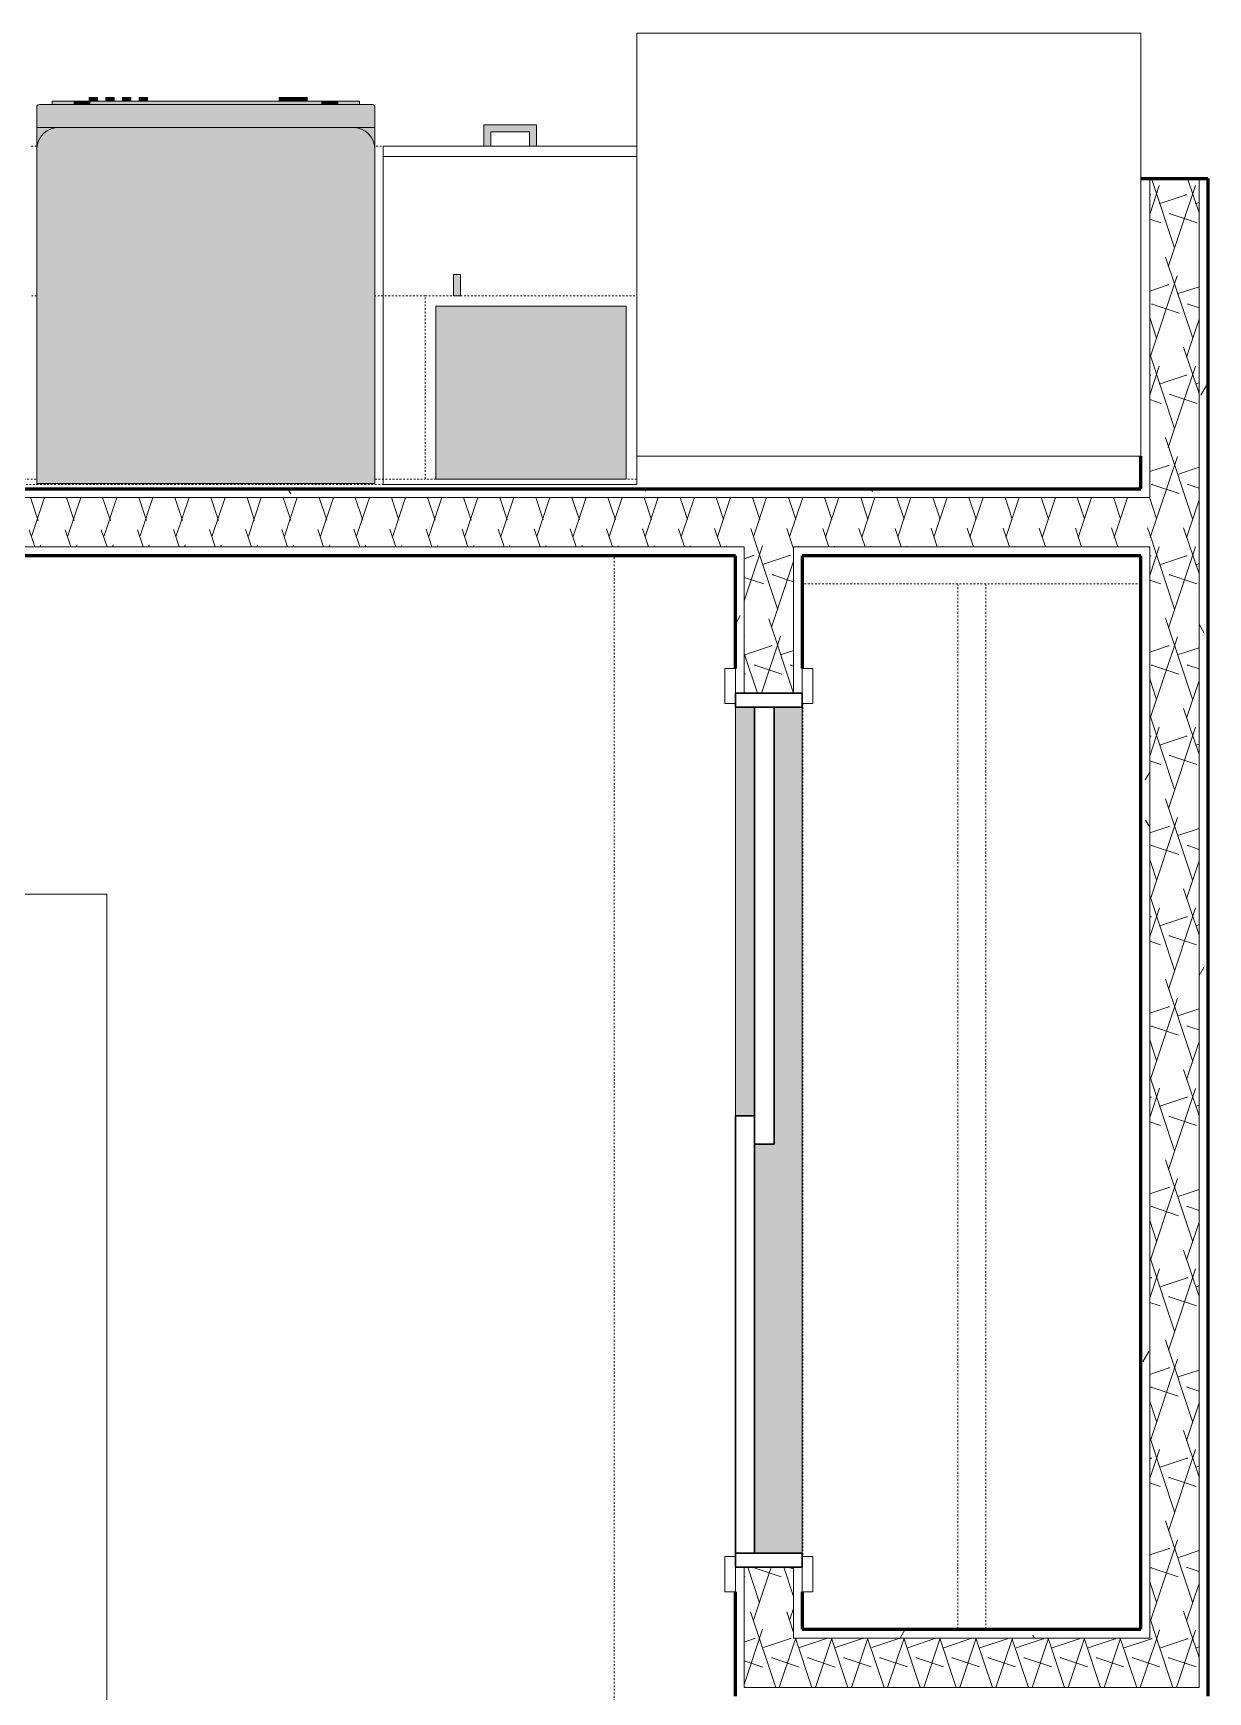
# Model space of a CAD drawing. Header units: inches. Extents: x -4169 to -1846, y 9706 to 12377.
# Drawn here: x -3326.7 to -3243.3, y 10566.2 to 10683.9 of the extents above; entities that cross this region are included whole.
import ezdxf

# ---------------------------------------------------------------- set-up
doc = ezdxf.new("R2010")
doc.units = ezdxf.units.IN
doc.header["$MEASUREMENT"] = 0
doc.linetypes.add('Dash', pattern=[0.25, 0.125, -0.125])
for name, color, linetype, lineweight in [('0-1', 7, 'Continuous', 5), ('0-2', 50, 'Continuous', 18), ('A-DOOR-1', 250, 'Continuous', 9), ('A-DOOR-2', 90, 'Continuous', 30), ('A-DOOR-FRAM-1', 90, 'Continuous', 30), ('A-WALL-1', 8, 'Continuous', 5), ('A-WALL-4', 10, 'Continuous', 60), ('A-WALL-5', 50, 'Continuous', 18), ('A-WALL-PATT-1', 250, 'Continuous', 9), ('A-WALL-PATT-2', 253, 'Continuous', 9), ('I-FURN-1', 250, 'Continuous', 9), ('I-FURN-HDLN-1', 250, 'Dash', 9), ('Q-CASE-1', 9, 'Continuous', 9), ('Q-CASE-3', 250, 'Continuous', 9), ('Q-CASE-4', 250, 'Dash', 9), ('Q-CASE-5', 254, 'Continuous', 9), ('Q-CASE-HDLN-1', 250, 'Dash', 9), ('Q-SPCQ-1', 250, 'Continuous', 9), ('Q-SPCQ-2', 55, 'Continuous', 9)]:
    doc.layers.add(name, color=color, linetype=linetype, lineweight=lineweight)
pattern_1 = [(0, (0, 0), (20.48, 5.12), [0.845, -14.515, 0.845, -14.515, -81.92]), (0, (0, 0), (20.48, 5.12), [-30.72, 0.845, -29.875, 0.845, -14.515, -35.84]), (0, (0, 0), (20.48, 5.12), [-76.8, 0.845, -9.395, 0.845, -24.755]), (120, (7.68, 2.56), (-14.67405, 15.1762003), [0.845, -14.515, 0.845, -14.515, -81.92]), (120, (7.68, 2.56), (-14.67405, 15.1762003), [-30.72, 0.845, -29.875, 0.845, -14.515, -35.84]), (120, (7.68, 2.56), (-14.67405, 15.1762003), [-76.8, 0.845, -9.395, 0.845, -24.755]), (240, (10.24, 12.8), (-5.80595, -20.2962003), [0.845, -14.515, 0.845, -14.515, -81.92]), (240, (10.24, 12.8), (-5.80595, -20.2962003), [-30.72, 0.845, -29.875, 0.845, -14.515, -35.84]), (240, (10.24, 12.8), (-5.80595, -20.2962003), [-76.8, 0.845, -9.395, 0.845, -24.755])]
pattern_2 = [(161.57, (0.32, 0.32), (-2.560496185, -0.000537386), [0, -18.214, 2.022, 0]), (18.43, (-0.32, 0.32), (-2.560496185, 0.000537386), [0, -18.214, 2.022, 0]), (108.43, (0.32, 0.32), (1.27922091, -6.400876726), [6.07, -14.166]), (71.57, (-0.32, 0.32), (1.27922091, 6.400876726), [6.07, -14.166])]

# ---------------------------------------------------------------- blocks, each defined once
blk = doc.blocks.new('SLIDING - FLUSH - 5-0 x 6-8-2636081-ENLARGED RCP - 2ND FLOOR PLAN')
at = {"layer": 'A-DOOR-1'}
for p, q in [((-30.25, 3), (-32.75, 3)), ((-32.75, 3), (-32.75, 2.25)), ((-30.25, 2.25), (-30.25, 3)), ((32.75, 3), (30.25, 3)), ((30.25, 3), (30.25, 2.25)), ((32.75, 2.25), (32.75, 3)), ((-32.75, 2.25), (-30.25, 2.25)), ((30.25, 2.25), (32.75, 2.25)), ((-30.25, -2.5), (-32.75, -2.5)), ((-32.75, -2.5), (-32.75, -3.25)), ((-32.75, -3.25), (-30.25, -3.25)), ((-30.25, -3.25), (-30.25, -2.5)), ((32.75, -2.5), (30.25, -2.5)), ((30.25, -2.5), (30.25, -3.25)), ((30.25, -3.25), (32.75, -3.25)), ((32.75, -3.25), (32.75, -2.5))]:
    blk.add_line(p, q, dxfattribs=at)
at = {"layer": 'A-DOOR-2'}
for p, q in [((1, 2.25), (-30, 2.25)), ((-30, 2.25), (-30, 0.88)), ((1, 0.88), (1, 2.25)), ((-30, 0.88), (1, 0.88)), ((30, 0.88), (-1, 0.88)), ((-1, 0.88), (-1, -0.5)), ((30, -0.5), (30, 0.88)), ((-1, -0.5), (30, -0.5))]:
    blk.add_line(p, q, dxfattribs=at)
at = {"layer": 'A-DOOR-FRAM-1'}
for p, q in [((-30, 2.25), (-31, 2.25)), ((-31, 2.25), (-31, -2.5)), ((-30, -2.5), (-30, 2.25)), ((30, 2.25), (30, -2.5)), ((31, 2.25), (30, 2.25)), ((31, -2.5), (31, 2.25)), ((-31, -2.5), (-30, -2.5)), ((30, -2.5), (31, -2.5))]:
    blk.add_line(p, q, dxfattribs=at)
blk = doc.blocks.new('Refrigerator_-_Side-by-Side_6047 - 36_ X 30_-1372843-ENLARGED RCP - 2ND FLOOR PLAN')
at = {"layer": 'Q-SPCQ-1'}
for p, q in [((-17.88, 15.58), (17.87, 15.58)), ((-17.88, -14.42), (-17.88, 15.58)), ((17.87, 15.58), (17.87, -14.42)), ((17.87, -14.42), (-17.88, -14.42))]:
    blk.add_line(p, q, dxfattribs=at)
blk = doc.blocks.new('OD_CW_Countertop - OD_CW_Countertop-2587413-ENLARGED RCP - 2ND FLOOR PLAN')
at = {"layer": 'Q-CASE-HDLN-1'}
for p, q in [((0.74, 24), (0.74, 22)), ((118.84, 24), (0.74, 24)), ((118.84, 0), (118.84, 24)), ((0.74, 0), (7.86, 0)), ((8.36, 0), (11.11, 0)), ((11.61, 0), (19.34, 0)), ((43.34, 0), (43.84, 0)), ((76.84, 0), (83.96, 0)), ((84.46, 0), (87.21, 0)), ((87.71, 0), (118.84, 0))]:
    blk.add_line(p, q, dxfattribs=at)
blk = doc.blocks.new('Dishwasher_15404 - 34_ counter-547918-ENLARGED RCP - 2ND FLOOR PLAN')
at = {"layer": 'Q-SPCQ-2'}
for points in [[(0, 0), (23.68, 0), (24.08, 0.05), (24.46, 0.21), (24.83, 0.52), (25.04, 0.79), (25.2, 1.17), (25.25, 1.57), (25.25, 22.43), (25.17, 22.9), (24.98, 23.29), (24.74, 23.58), (24.46, 23.79), (24.08, 23.95), (23.68, 24), (0, 24), (0, 3.67)], [(25.25, 0), (26.73, 0.01), (26.82, 0.06), (26.87, 0.2), (26.85, 23.86), (26.82, 23.94), (26.68, 24), (25.25, 24), (25.25, 0.42)], [(27.12, 21.39), (27.12, 22.91), (26.87, 22.91), (26.87, 21.39)], [(26.87, 20.19), (27.12, 20.19), (27.12, 21.39), (26.87, 21.39), (26.87, 20.22)], [(27.12, 3.81), (27.12, 20.19), (26.87, 20.19), (26.87, 3.81)], [(27.12, 19.69), (27.37, 19.69), (27.37, 20.28), (27.12, 20.28), (27.12, 20.19)], [(27.37, 18.51), (27.37, 19.1), (27.12, 19.1), (27.12, 18.51)], [(27.37, 17.33), (27.37, 17.92), (27.12, 17.92), (27.12, 17.33)], [(27.37, 16.15), (27.37, 16.74), (27.12, 16.74), (27.12, 16.15)], [(27.37, 5.81), (27.37, 6.79), (27.12, 6.79), (27.12, 5.81)], [(27.12, 4.82), (27.37, 4.82), (27.37, 5.81), (27.12, 5.81), (27.12, 4.86)], [(26.87, 2.61), (27.12, 2.61), (27.12, 3.81), (26.87, 3.81), (26.87, 2.63)], [(27.12, 1.09), (27.12, 2.61), (26.87, 2.61), (26.87, 1.09)]]:
    blk.add_hatch(color=256, dxfattribs=at).paths.add_polyline_path(points, flags=0)
h = blk.add_hatch(color=256, dxfattribs=at)
h.paths.add_polyline_path([(24.74, 0), (25.25, 0), (25.25, 1.57), (25.2, 1.17), (24.96, 0.67), (24.74, 0.42), (24.46, 0.21), (24.08, 0.05), (23.68, 0), (24.57, 0)], flags=0)
h.paths.add_polyline_path([(25.25, 22.43), (25.25, 24), (23.68, 24), (24.08, 23.95), (24.48, 23.78), (24.83, 23.48), (25.04, 23.21), (25.22, 22.75)], flags=0)
h = blk.add_hatch(color=256, dxfattribs=at)
h.paths.add_polyline_path([(25.07, 0.85), (25.12, 0.95), (25.08, 0.9)], flags=0)
h.paths.add_polyline_path([(25.2, 1.2), (25.22, 1.25), (25.2, 1.23)], flags=0)
h.paths.add_polyline_path([(25, 23.26), (24.96, 23.33), (24.98, 23.29)], flags=0)
at = {"layer": 'Q-SPCQ-1'}
for p, q in [((0, 24), (23.68, 24)), ((0, 0), (0, 24)), ((23.68, 24), (25.25, 24)), ((25.25, 24), (26.68, 24)), ((25.25, 24), (25.25, 22.43)), ((26.87, 23.8), (26.87, 0.2)), ((25.25, 22.43), (25.25, 1.57)), ((26.87, 22.91), (27.12, 22.91)), ((27.12, 21.39), (27.12, 22.91)), ((27.12, 20.19), (27.12, 21.39)), ((27.12, 20.28), (27.37, 20.28)), ((27.12, 3.81), (27.12, 20.19)), ((27.37, 19.69), (27.37, 20.28)), ((27.12, 19.69), (27.37, 19.69)), ((27.12, 19.1), (27.37, 19.1)), ((27.37, 18.51), (27.37, 19.1)), ((27.12, 18.51), (27.37, 18.51)), ((27.12, 17.92), (27.37, 17.92)), ((27.37, 17.33), (27.37, 17.92)), ((27.12, 17.33), (27.37, 17.33)), ((27.12, 16.74), (27.37, 16.74)), ((27.37, 16.15), (27.37, 16.74)), ((27.12, 16.15), (27.37, 16.15)), ((27.12, 6.79), (27.37, 6.79)), ((27.37, 5.81), (27.37, 6.79)), ((27.37, 4.82), (27.12, 4.82)), ((27.37, 4.82), (27.37, 5.81)), ((27.12, 2.61), (27.12, 3.81)), ((27.12, 1.09), (27.12, 2.61)), ((25.25, 1.57), (25.25, 0)), ((23.68, 0), (0, 0)), ((26.87, 1.09), (27.12, 1.09)), ((25.25, 0), (23.68, 0)), ((26.68, 0), (25.25, 0))]:
    blk.add_line(p, q, dxfattribs=at)
for centre, radius, start, end in [((23.68, 22.43), 1.57, 360, 90), ((26.68, 23.8), 0.197, 360, 90), ((23.68, 22.43), 1.57, 32.077, 42.3359), ((23.68, 22.43), 1.57, 17.8182, 27.5266), ((23.68, 22.43), 1.57, 360, 13.6425), ((23.68, 1.57), 1.57, 270, 360), ((23.68, 1.57), 1.57, 346.3575, 360), ((23.68, 1.57), 1.57, 317.6641, 327.923), ((23.68, 1.57), 1.57, 332.4734, 342.1818), ((26.68, 0.2), 0.197, 270, 360), ((26.68, 0.2), 0.197, 285, 345)]:
    blk.add_arc(centre, radius, start, end, dxfattribs=at)
blk = doc.blocks.new('OD_CW_Closet - OD_CW_Closet-2508933-ENLARGED RCP - 2ND FLOOR PLAN')
at = {"layer": 'Q-CASE-HDLN-1'}
for p, q in [((0.74, 24), (0.74, 0)), ((0.74, 13), (74.9, 13)), ((0.74, 11), (74.9, 11)), ((0.74, 0), (6.74, 0)), ((9.24, 0), (69.74, 0)), ((72.24, 0), (74.9, 0))]:
    blk.add_line(p, q, dxfattribs=at)
blk = doc.blocks.new('Bed-Standard - Queen 60_ x 79_-1242961-ENLARGED RCP - 2ND FLOOR PLAN')
at = {"layer": 'I-FURN-1'}
for p, q in [((40.69, 37.7), (-19.31, 37.7)), ((-19.31, 37.7), (-19.31, -41.3)), ((40.69, -41.3), (40.69, 37.7)), ((-16.31, 35.7), (-16.31, 23.7)), ((-16.31, 35.7), (37.69, 35.7)), ((37.69, 35.7), (37.69, 23.7)), ((40.69, 23.7), (-19.31, 17.13)), ((-16.31, 23.7), (37.69, 23.7)), ((-19.31, -41.3), (40.69, -41.3))]:
    blk.add_line(p, q, dxfattribs=at)
at = {"layer": 'I-FURN-HDLN-1'}
for p, q in [((-55.31, 37.7), (-55.31, -77.3)), ((64.69, -77.3), (64.69, 37.7)), ((-55.31, -77.3), (64.69, -77.3))]:
    blk.add_line(p, q, dxfattribs=at)
blk = doc.blocks.new('Base Cabinet 3 Drawer 230 - Base Cabinet 3 Drawer 230 18_-2554959-ENLARGED RCP - 2ND FLOOR PLAN')
at = {"layer": 'Q-CASE-5'}
blk.add_hatch(color=256, dxfattribs=at).paths.add_polyline_path([(-1.14, -24), (-1.14, -25.5), (2.61, -25.5), (2.61, -24), (2.11, -24), (2.11, -25), (-0.64, -25), (-0.64, -24)], flags=0)
at = {"layer": 'Q-CASE-3'}
for p, q in [((-8.26, -23.25), (-8.26, 0)), ((-8.26, 0), (9.74, 0)), ((9.74, 0), (9.74, -23.25)), ((-8.26, -23.25), (-8.26, -24)), ((9.74, -23.25), (-8.26, -23.25)), ((9.74, -24), (9.74, -23.25)), ((-8.26, -24), (9.74, -24)), ((-0.64, -24), (-1.14, -24)), ((-1.14, -25.5), (-1.14, -24)), ((-0.64, -25), (-0.64, -24)), ((2.11, -25), (2.11, -24)), ((2.11, -24), (2.61, -24)), ((2.61, -24), (2.61, -25.5)), ((2.61, -25.5), (-1.14, -25.5)), ((-0.64, -25), (2.11, -25))]:
    blk.add_line(p, q, dxfattribs=at)
blk = doc.blocks.new('300 Series Wall Hung Cabinet_302 - 30_ X 24_-V22-ENLARGED RCP - 2ND FLOOR PLAN')
at = {"layer": 'Q-CASE-4'}
for p, q in [((-11.43, -0.19), (-15, -0.19)), ((-15, -0.19), (-15, -13.19)), ((15, -0.19), (12.57, -0.19)), ((15, -4.87), (15, -0.19)), ((-15, -13.19), (-11.43, -13.19)), ((12.57, -13.19), (13.07, -13.19))]:
    blk.add_line(p, q, dxfattribs=at)
blk = doc.blocks.new('300 Series Wall Hung Cabinet_301 - 15_ x 24_-V51-ENLARGED RCP - 2ND FLOOR PLAN')
at = {"layer": 'Q-CASE-1'}
for points in [[(-5.5, 14.69), (-5.5, 13.19), (-5.01, 13.19), (-5.01, 14.69)], [(6.75, 12.44), (-6.75, 12.44), (-6.75, 0.19), (6.75, 0.19), (6.75, 10.83)]]:
    blk.add_hatch(color=256, dxfattribs=at).paths.add_polyline_path(points, flags=0)
at = {"layer": 'Q-CASE-3'}
for p, q in [((-5.01, 14.69), (-5.5, 14.69)), ((-5.5, 14.69), (-5.5, 13.19)), ((-5.01, 13.19), (-5.01, 14.69)), ((-5.5, 13.19), (-5.01, 13.19)), ((-6.75, 0.19), (-6.75, 12.44)), ((-6.75, 12.44), (6.75, 12.44)), ((6.75, 12.44), (6.75, 0.19)), ((6.75, 0.19), (-6.75, 0.19))]:
    blk.add_line(p, q, dxfattribs=at)
at = {"layer": 'Q-CASE-4'}
for p, q in [((-7.5, 0.19), (-7.5, 13.19)), ((-7.5, 13.19), (7.5, 13.19)), ((7.5, 13.19), (7.5, 0.19)), ((7.5, 0.19), (-7.5, 0.19))]:
    blk.add_line(p, q, dxfattribs=at)
blk = doc.blocks.new('CTR - 1st Phase - Unit Layouts_rvt-1-ENLARGED RCP - 2ND FLOOR PLAN')
at = {"layer": 'A-WALL-1'}
h = blk.add_hatch(color=256, dxfattribs=at)
h.paths.add_polyline_path([(-3272.72, 10576.05), (-3272.1, 10576.05), (-3272.1, 10636.05), (-3274.1, 10636.05), (-3274.1, 10605.05), (-3275.47, 10605.05), (-3275.47, 10576.05)], flags=0)
h.paths.add_polyline_path([(-3276.85, 10607.05), (-3275.47, 10607.05), (-3275.47, 10636.05), (-3276.85, 10636.05)], flags=0)
at = {"layer": 'A-WALL-PATT-1'}
h = blk.add_hatch(dxfattribs=at)
h.set_pattern_fill('FP_1', color=256, style=0, pattern_type=2)
h.set_pattern_definition(pattern_1)
h.paths.add_polyline_path([(-3247.45, 10570.64), (-3247.45, 10647.42), (-3248.07, 10647.42), (-3248.07, 10570.64)], flags=0)
h.paths.add_polyline_path([(-3248.07, 10650.92), (-3247.45, 10650.92), (-3247.45, 10673.55), (-3248.07, 10673.55), (-3248.07, 10651.54)], flags=0)
h = blk.add_hatch(dxfattribs=at)
h.set_pattern_fill('FP_1', color=256, style=0, pattern_type=2)
h.set_pattern_definition(pattern_1)
h.paths.add_polyline_path([(-3243.32, 10566.52), (-3243.32, 10673.55), (-3243.95, 10673.55), (-3243.95, 10566.52)], flags=0)
h = blk.add_hatch(dxfattribs=at)
h.set_pattern_fill('FP_1', color=256, style=0, pattern_type=2)
h.set_pattern_definition(pattern_1)
h.paths.add_polyline_path([(-3402.55, 10650.92), (-3248.07, 10650.92), (-3248.07, 10651.54), (-3402.55, 10651.54)], flags=0)
h = blk.add_hatch(dxfattribs=at)
h.set_pattern_fill('FP_1', color=256, style=0, pattern_type=2)
h.set_pattern_definition(pattern_1)
h.paths.add_polyline_path([(-3261.59, 10646.79), (-3248.07, 10646.79), (-3248.07, 10647.42), (-3272.72, 10647.42), (-3272.72, 10646.79), (-3272.1, 10646.79)], flags=0)
h.paths.add_polyline_path([(-3329.12, 10646.79), (-3276.22, 10646.79), (-3276.22, 10647.42), (-3402.55, 10647.41), (-3402.55, 10646.79), (-3335.04, 10646.79)], flags=0)
h = blk.add_hatch(dxfattribs=at)
h.set_pattern_fill('FP_1', color=256, style=0, pattern_type=2)
h.set_pattern_definition(pattern_1)
h.paths.add_polyline_path([(-3276.85, 10565.89), (-3276.22, 10565.89), (-3276.22, 10575.05), (-3276.85, 10575.05), (-3276.85, 10566.52)], flags=0)
h.paths.add_polyline_path([(-3276.85, 10637.05), (-3276.22, 10637.05), (-3276.22, 10646.79), (-3276.85, 10646.79), (-3276.85, 10638.8)], flags=0)
h = blk.add_hatch(dxfattribs=at)
h.set_pattern_fill('FP_1', color=256, style=0, pattern_type=2)
h.set_pattern_definition(pattern_1)
h.paths.add_polyline_path([(-3261.92, 10570.02), (-3247.45, 10570.02), (-3247.45, 10570.64), (-3272.1, 10570.64), (-3272.1, 10570.02), (-3270.03, 10570.02)], flags=0)
at = {"layer": 'A-WALL-PATT-2'}
h = blk.add_hatch(dxfattribs=at)
h.set_pattern_fill('FP_2', color=256, style=0, pattern_type=2)
h.set_pattern_definition(pattern_2)
h.paths.add_polyline_path([(-3247.45, 10570.02), (-3243.95, 10570.02), (-3243.95, 10673.55), (-3247.45, 10673.55), (-3247.45, 10570.64)], flags=0)
h = blk.add_hatch(dxfattribs=at)
h.set_pattern_fill('FP_2', color=256, style=0, pattern_type=2)
h.set_pattern_definition(pattern_2)
h.paths.add_polyline_path([(-3298.24, 10647.42), (-3247.45, 10647.43), (-3247.45, 10650.92), (-3403.17, 10650.92), (-3403.17, 10647.42), (-3302.42, 10647.42)], flags=0)
h = blk.add_hatch(dxfattribs=at)
h.set_pattern_fill('FP_2', color=256, style=0, pattern_type=2)
h.set_pattern_definition(pattern_2)
h.paths.add_polyline_path([(-3275.32, 10566.52), (-3272.72, 10566.52), (-3272.72, 10575.05), (-3276.22, 10575.05), (-3276.22, 10566.52)], flags=0)
h.paths.add_polyline_path([(-3272.72, 10637.05), (-3272.72, 10647.42), (-3276.22, 10647.42), (-3276.22, 10637.05)], flags=0)
h = blk.add_hatch(dxfattribs=at)
h.set_pattern_fill('FP_2', color=256, style=0, pattern_type=2)
h.set_pattern_definition(pattern_2)
h.paths.add_polyline_path([(-3243.95, 10566.52), (-3243.95, 10570.02), (-3272.72, 10570.02), (-3272.72, 10566.52), (-3247.45, 10566.52)], flags=0)
at = {"layer": 'A-WALL-4'}
for p, q in [((-3248.07, 10673.55), (-3243.32, 10673.55)), ((-3243.32, 10673.55), (-3243.32, 10570.64)), ((-3248.07, 10651.54), (-3248.07, 10653.85)), ((-3403.17, 10651.54), (-3248.07, 10651.54)), ((-3276.85, 10646.79), (-3403.17, 10646.79)), ((-3276.85, 10638.8), (-3276.85, 10646.79)), ((-3272.1, 10646.79), (-3272.1, 10638.8)), ((-3248.07, 10646.79), (-3272.1, 10646.79)), ((-3248.07, 10570.64), (-3248.07, 10646.79)), ((-3276.85, 10565.89), (-3276.85, 10573.3)), ((-3272.1, 10573.3), (-3272.1, 10570.64)), ((-3272.1, 10570.64), (-3248.07, 10570.64)), ((-3243.32, 10570.64), (-3243.32, 10566.52)), ((-3243.32, 10566.52), (-3243.32, 10565.89))]:
    blk.add_line(p, q, dxfattribs=at)
at = {"layer": 'A-WALL-5'}
for p, q in [((-3247.45, 10673.55), (-3247.45, 10650.92)), ((-3243.95, 10673.55), (-3243.95, 10570.64)), ((-3403.17, 10650.92), (-3248.07, 10650.92)), ((-3248.07, 10650.92), (-3247.45, 10650.92)), ((-3403.17, 10647.42), (-3276.22, 10647.42)), ((-3276.22, 10646.79), (-3276.22, 10647.42)), ((-3272.72, 10646.79), (-3272.72, 10647.42)), ((-3272.72, 10647.42), (-3248.07, 10647.42)), ((-3248.07, 10647.42), (-3247.45, 10647.42)), ((-3247.45, 10647.42), (-3247.45, 10570.64)), ((-3276.22, 10637.05), (-3276.22, 10646.79)), ((-3272.72, 10637.05), (-3272.72, 10646.79)), ((-3276.85, 10636.05), (-3276.85, 10607.05)), ((-3272.1, 10576.05), (-3272.1, 10636.05)), ((-3276.22, 10566.52), (-3276.22, 10575.05)), ((-3272.72, 10570.02), (-3272.72, 10575.05)), ((-3272.72, 10570.02), (-3272.1, 10570.02)), ((-3272.1, 10570.02), (-3247.45, 10570.02)), ((-3247.45, 10570.02), (-3247.45, 10570.64)), ((-3243.95, 10570.02), (-3243.95, 10570.64)), ((-3243.95, 10566.52), (-3243.95, 10570.02)), ((-3276.22, 10566.52), (-3272.72, 10566.52)), ((-3272.72, 10566.52), (-3272.1, 10566.52)), ((-3272.1, 10566.52), (-3243.95, 10566.52))]:
    blk.add_line(p, q, dxfattribs=at)
at = {"layer": '0-2'}
for name, p in [('Refrigerator_-_Side-by-Side_6047 - 36_ X 30_-1372843-ENLARGED RCP - 2ND FLOOR PLAN', (-3265.95, 10668.28)), ('300 Series Wall Hung Cabinet_301 - 15_ x 24_-V51-ENLARGED RCP - 2ND FLOOR PLAN', (-3291.35, 10652.04))]:
    blk.add_blockref(name, p, dxfattribs=at)
for name, p, rotation in [('Dishwasher_15404 - 34_ counter-547918-ENLARGED RCP - 2ND FLOOR PLAN', (-3302.42, 10651.92), 90.00000000000193), ('Base Cabinet 3 Drawer 230 - Base Cabinet 3 Drawer 230 18_-2554959-ENLARGED RCP - 2ND FLOOR PLAN', (-3292.09, 10651.85), 180), ('OD_CW_Countertop - OD_CW_Countertop-2587413-ENLARGED RCP - 2ND FLOOR PLAN', (-3283.09, 10675.85), 180), ('300 Series Wall Hung Cabinet_302 - 30_ X 24_-V22-ENLARGED RCP - 2ND FLOOR PLAN', (-3313.85, 10652.04), 180), ('Bed-Standard - Queen 60_ x 79_-1242961-ENLARGED RCP - 2ND FLOOR PLAN', (-3362.74, 10582.1), 89.99999999998352), ('OD_CW_Closet - OD_CW_Closet-2508933-ENLARGED RCP - 2ND FLOOR PLAN', (-3272.07, 10645.54), 269.9999999999516), ('SLIDING - FLUSH - 5-0 x 6-8-2636081-ENLARGED RCP - 2ND FLOOR PLAN', (-3274.6, 10606.05), 89.9999999999919)]:
    blk.add_blockref(name, p, dxfattribs=dict(at, rotation=rotation))

msp = doc.modelspace()

# ---------------------------------------------------------------- block references
at = {"layer": '0-1'}
msp.add_blockref('CTR - 1st Phase - Unit Layouts_rvt-1-ENLARGED RCP - 2ND FLOOR PLAN', (0, 0), dxfattribs=at)

doc.saveas('drawing.dxf')
